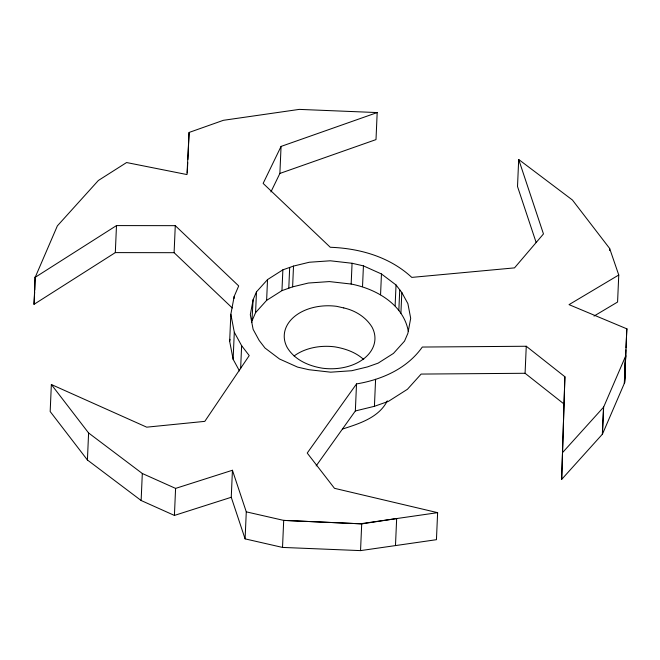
<?xml version="1.0" encoding="UTF-8"?>
<svg xmlns="http://www.w3.org/2000/svg" width="660" height="660" viewBox="0 0 660 660"><rect width="100%" height="100%" fill="white"/><g stroke="black" fill="none" stroke-linecap="round" stroke-linejoin="round"><path stroke-width="0.99" d="M626.002 347.853L626.827 328.837L624.632 382.685L602.456 434.132L561.668 479.391L564.894 376.745L526.259 346.252L422.309 347.045C407.063 368.643 381.934 379.682 356.524 383.922L307.222 453.057L334.471 488.317L437.621 512.663L436.441 539.69L360.541 550.613L282.521 547.42L245.099 538.873L231.256 497.277L232.435 470.258L175.593 488.4L142.312 473.492L88.597 432.977L51.356 384.516L50.176 411.535L87.417 459.995L141.133 500.511L174.413 515.427L231.256 497.277M564.894 376.745L561.668 479.391M624.632 382.685L625.276 365.797M625.35 363.808L625.911 349.849M232.295 307.989L174.1 252.689L115.31 252.607L34.015 304.334L35.194 277.315L57.37 225.868L98.373 180.477L126.58 162.542L186.994 174.57L189.09 132.454L223.385 120.31L299.285 109.387L377.182 112.571L376.002 139.598L279.881 173.44L270.913 191.936M34.666 292.025L34.015 304.334M34.757 290.029L35.021 276.986M87.417 459.995L88.597 432.977M115.31 252.607L116.49 225.588L175.279 225.662L238.697 285.928L234.176 296.431L230.843 314.267L229.663 341.294L233.12 359.279L239.473 370.912M141.133 500.511L142.312 473.492M174.1 252.689L175.279 225.662M187.91 159.481L189.09 132.454M174.413 515.427L175.593 488.4M234.094 298.427L234.176 296.431M233.12 359.279L234.3 332.26L230.843 314.267M240.628 368.701L241.626 345.683L234.3 332.26M251.839 322.451L253.126 299.656L256.484 291.852L267.531 279.592L282.868 269.841L293.518 266.079L309.292 262.243L330.313 260.791L352.069 263.266L363.429 265.873L381.463 273.974L396.033 284.971L401.816 292.504L407.88 303.608L410.693 318.277L407.888 333.316L404.522 341.129L393.475 353.389L378.147 363.132L367.496 366.902L351.714 370.73L330.693 372.182L308.938 369.715L297.577 367.108L279.543 359.007L264.982 348.01L259.19 340.469L253.135 329.373L250.313 314.704L253.126 299.656M245.099 538.873L246.279 511.855L232.435 470.258M252.219 320.447L255.577 312.634L256.484 291.852M255.577 312.634L266.623 300.374L267.531 279.592M279.881 173.44L281.061 146.421L377.182 112.571M266.623 300.374L281.96 290.631L282.868 269.841M288.783 288.222L289.69 267.432M281.96 290.631L292.611 286.861L293.518 266.079M282.521 547.42L283.701 520.393L246.279 511.855M408.284 331.237C403.54 304.417 375.969 288.808 351.161 284.048L352.069 263.266M316.14 465.919L355.344 410.949L356.524 383.922M362.522 286.654L363.429 265.873M360.541 550.613L361.721 523.586L437.621 512.663M355.344 410.949L374.418 406.312L375.598 379.294M380.556 294.756L381.463 273.974M395.125 305.762L396.033 284.971M398.83 310.579L399.737 289.798M400.909 313.294L401.816 292.504M395.48 545.581L396.66 518.562L361.87 523.858L283.701 520.393L361.87 523.858M594.025 316.066L617.578 302.033L618.758 275.005L609.65 248.465L572.418 200.005L518.694 159.489L517.514 186.508L536.176 242.591M563.714 403.763L525.08 373.279L526.259 346.252M609.568 250.462L609.65 248.465M602.349 434.247L603.529 407.228M602.456 434.132L603.636 407.104L625.812 355.666M624.302 383.452L625.482 356.433M624.434 383.138L625.614 356.12M624.5 382.981L625.68 355.963M187.242 172.829L187.754 162.558M229.663 341.294L230.035 339.306M387.321 400.843C378.815 417.73 359.164 423.679 342.441 429.066M281.061 146.421L263.134 183.406L330.272 247.269C359.84 248.358 389.713 256.864 411.774 277.398L514.519 267.877L543.469 233.945L518.694 159.489M603.636 407.104L562.634 452.504M35.194 277.315L116.49 225.588M618.758 275.005L569.027 304.639L627 328.903M374.418 406.312L388.41 401.371L407.435 389.276L421.129 374.072L525.08 373.279M292.611 286.861L308.385 283.033L329.406 281.581L351.161 284.048M51.356 384.516L146.701 427.168L204.806 421.361L249.233 355.583L241.626 345.683M363.726 359.535C355.765 352.275 345.411 348.661 334.95 346.879A45.383 31.465 2.5 0 0 294.129 355.971M343.777 307.939L336.724 306.339A45.383 31.465 2.5 0 0 287.24 347.581C294.69 359.947 308.723 366.003 322.476 368.206A45.383 31.465 2.5 0 0 371.951 326.972C365.772 316.998 355.113 310.414 343.777 307.939"/></g></svg>
